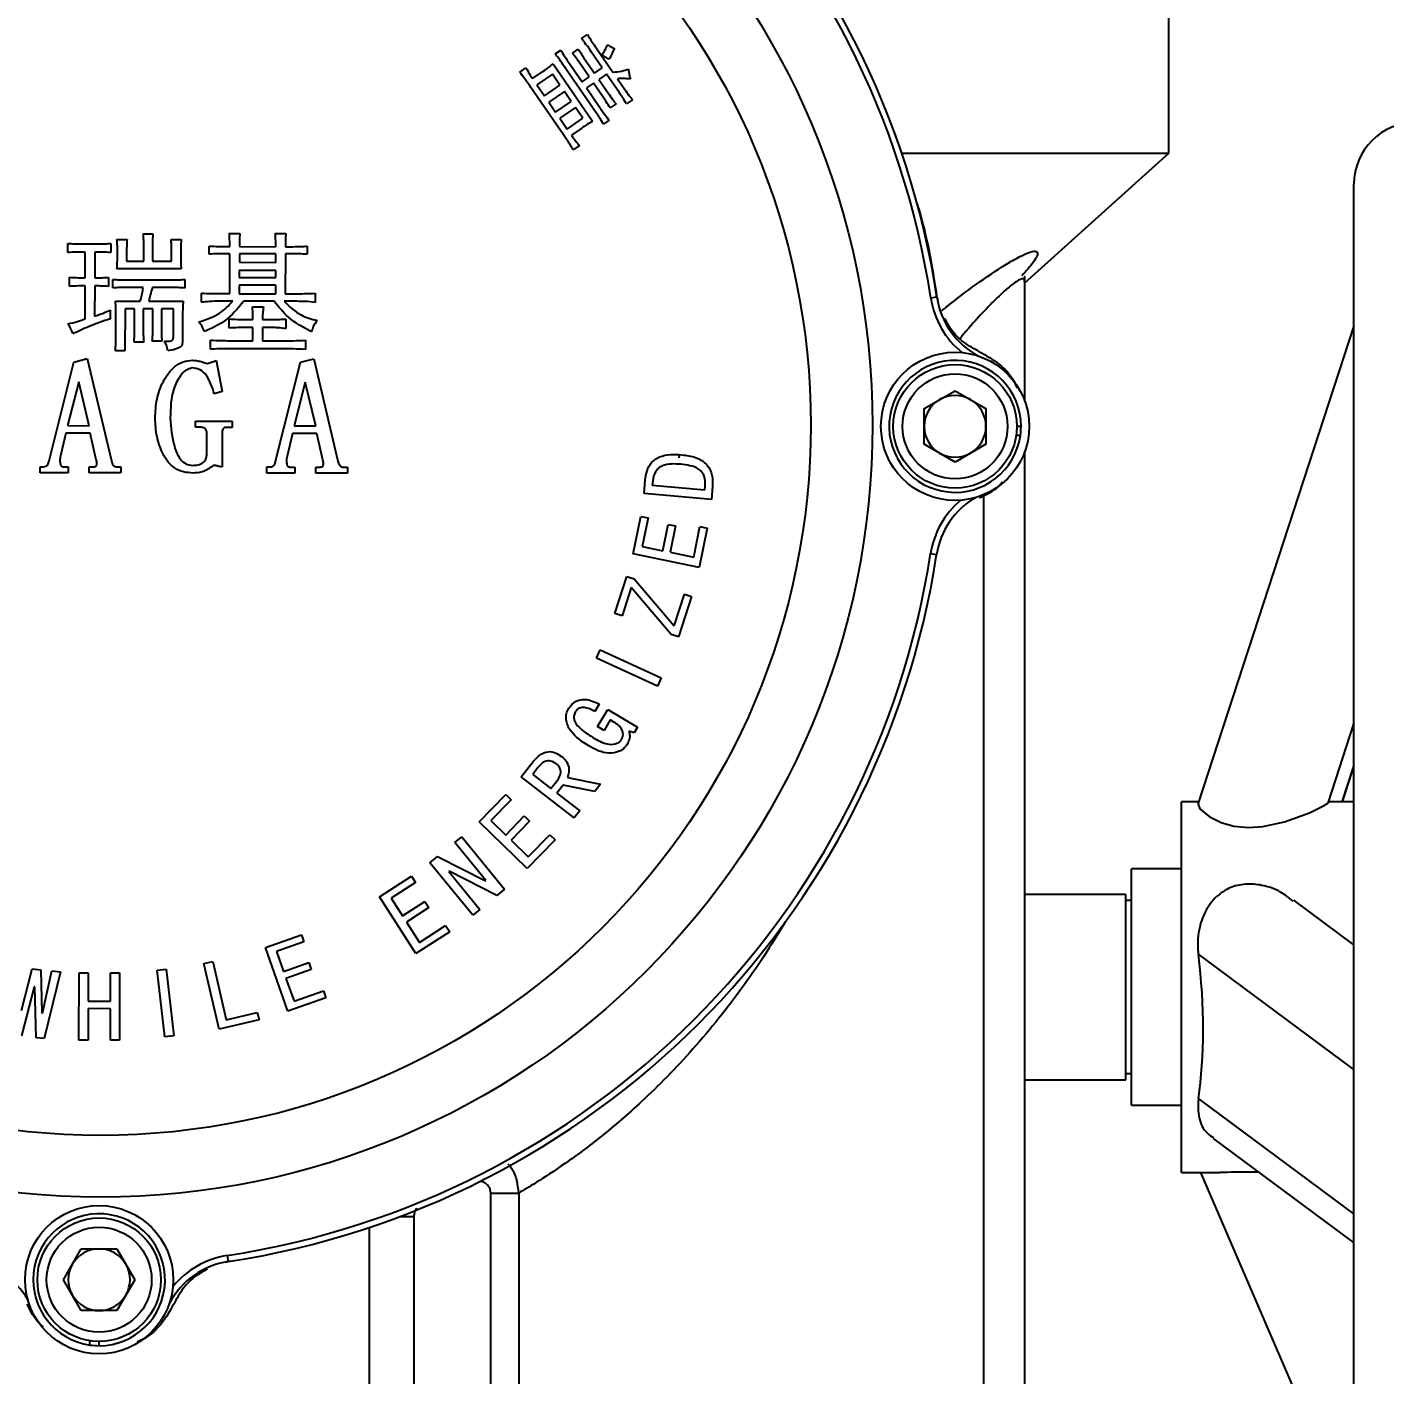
# Model space of a CAD drawing. Header units: millimetres. Extents: x 5231 to 7653, y 7068 to 7959.
# Drawn here: x 6063.8 to 6173.7, y 7537.1 to 7646.2 of the extents above; entities that cross this region are included whole.
import ezdxf

# ---------------------------------------------------------------- set-up
doc = ezdxf.new("R2010")
doc.units = ezdxf.units.MM
doc.layers.add('AM_5', color=3, linetype='Continuous', lineweight=25)
doc.styles.get("Standard").update_dxf_attribs({"font": 'arial.ttf'})
doc.dimstyles.new('ISO-25$0', dxfattribs={"dimtxt": 2.5, "dimasz": 2.5, "dimexe": 1.25, "dimexo": 0.625, "dimtad": 1, "dimtxsty": 'Standard', "dimcen": 2.5, "dimadec": 0, "dimazin": 0, "dimtfac": 1, "dimtmove": 0, "dimatfit": 3, "dimfxl": 0, "dimarcsym": 0})

# ---------------------------------------------------------------- blocks, each defined once
blk = doc.blocks.new('*D36')
at = {"layer": 'AM_5', "color": 0, "linetype": 'ByBlock', "lineweight": -2, "transparency": 16777216}
for p, q in [((5969.77, 7704.18), (5969.77, 7818.11)), ((6188.24, 7634.08), (6188.24, 7818.11)), ((5972.27, 7816.86), (6185.74, 7816.86))]:
    blk.add_line(p, q, dxfattribs=at)
at = {"layer": 'AM_5', "color": 0, "transparency": 16777216}
for points in [[(5972.27, 7817.27), (5972.27, 7816.44), (5969.77, 7816.86)], [(6185.74, 7817.27), (6185.74, 7816.44), (6188.24, 7816.86)]]:
    blk.add_solid(points, dxfattribs=at)
at = {"layer": 'Defpoints', "color": 0, "transparency": 16777216}
for p in [(6188.24, 7816.86), (5969.77, 7703.56), (6188.24, 7633.46)]:
    blk.add_point(p, dxfattribs=at)
at = {"layer": 'AM_5', "color": 0, "transparency": 16777216, "insert": (6079, 7818.76), "char_height": 2.5, "attachment_point": 5}
blk.add_mtext('220', dxfattribs=at)

msp = doc.modelspace()

# ---------------------------------------------------------------- linework, layer by layer
at = {"color": 7, "linetype": 'Continuous', "lineweight": 25}
for p, q in [((6156.264, 7635.958), (6156.264, 7668.958)), ((6108.714, 7645.238), (6109.187, 7645.564)), ((6106.577, 7644), (6107.025, 7644.31)), ((6107.968, 7644.066), (6108.441, 7644.392)), ((6110.388, 7642.86), (6109.5, 7644.151)), ((6109.885, 7644.492), (6111.244, 7642.518)), ((6103.71, 7642.531), (6104.21, 7642.875)), ((6104.738, 7641.998), (6105.58, 7642.577)), ((6106.404, 7643.183), (6109.592, 7638.551)), ((6109.901, 7639.229), (6107.202, 7643.15)), ((6107.596, 7643.421), (6108.756, 7641.737)), ((6109.336, 7642.136), (6108.519, 7643.321)), ((6108.922, 7643.636), (6109.757, 7642.425)), ((6109.757, 7642.425), (6110.388, 7642.86)), ((6106.346, 7642.366), (6105.082, 7641.498)), ((6105.082, 7641.498), (6105.697, 7640.603)), ((6105.697, 7640.603), (6106.96, 7641.472)), ((6106.96, 7641.472), (6106.346, 7642.366)), ((6108.756, 7641.737), (6109.336, 7642.136)), ((6109.679, 7641.637), (6109.099, 7641.238)), ((6110.458, 7640.505), (6109.679, 7641.637)), ((6110.732, 7642.361), (6110.1, 7641.926)), ((6110.1, 7641.926), (6110.879, 7640.794)), ((6111.782, 7640.834), (6110.732, 7642.361)), ((6111.606, 7641.991), (6112.203, 7641.123)), ((6107.015, 7637.786), (6104.607, 7641.287)), ((6107.323, 7640.945), (6106.059, 7640.077)), ((6107.867, 7640.155), (6107.323, 7640.945)), ((6109.099, 7641.238), (6110.132, 7639.737)), ((6106.059, 7640.077), (6106.603, 7639.287)), ((6106.603, 7639.287), (6107.867, 7640.155)), ((6108.211, 7639.655), (6106.948, 7638.786)), ((6108.808, 7638.787), (6108.211, 7639.655)), ((6111.502, 7639.944), (6111.029, 7639.619)), ((6112.827, 7640.274), (6112.354, 7639.948)), ((6106.948, 7638.786), (6107.545, 7637.918)), ((6107.545, 7637.918), (6108.808, 7638.787)), ((6110.938, 7638.625), (6110.49, 7638.316)), ((6108.732, 7637.997), (6107.89, 7637.418)), ((6108.539, 7636.585), (6108.038, 7636.241)), ((6134.635, 7635.958), (6156.264, 7635.958)), ((6144.593, 7625.478), (6156.264, 7635.958)), ((6171.243, 7587.041), (6171.243, 7633.458)), ((6073.228, 7629.428), (6074.006, 7629.427)), ((6080.188, 7629.461), (6081.047, 7629.46)), ((6083.913, 7629.457), (6084.772, 7629.456)), ((6067.127, 7627.92), (6067.128, 7628.657)), ((6068.07, 7628.615), (6069.625, 7628.613)), ((6070.608, 7628.653), (6070.607, 7627.916)), ((6071.099, 7628.98), (6071.918, 7628.979)), ((6073.267, 7627.218), (6073.268, 7628.527)), ((6073.964, 7628.445), (6073.963, 7627.217)), ((6075.479, 7628.975), (6076.298, 7628.974)), ((6078.548, 7627.785), (6078.549, 7628.44)), ((6079.941, 7628.397), (6080.227, 7628.397)), ((6081.005, 7628.396), (6083.952, 7628.393)), ((6084.73, 7628.392), (6085.344, 7628.391)), ((6086.491, 7628.431), (6086.49, 7627.776)), ((6068.517, 7625.872), (6068.519, 7627.96)), ((6069.297, 7627.959), (6069.295, 7625.871)), ((6071.876, 7628.079), (6071.875, 7627.219)), ((6071.875, 7627.219), (6073.267, 7627.218)), ((6073.963, 7627.217), (6075.518, 7627.215)), ((6075.518, 7627.215), (6075.519, 7628.116)), ((6080.223, 7624.59), (6080.227, 7627.824)), ((6083.952, 7627.82), (6081.004, 7627.823)), ((6081.004, 7627.823), (6081.004, 7627.127)), ((6083.951, 7627.124), (6083.952, 7627.82)), ((6084.73, 7627.819), (6084.726, 7624.585)), ((6085.344, 7627.818), (6084.73, 7627.819)), ((6076.296, 7626.6), (6071.097, 7626.606)), ((6081.003, 7626.472), (6081.002, 7625.899)), ((6083.95, 7626.469), (6081.003, 7626.472)), ((6081.004, 7627.127), (6083.951, 7627.124)), ((6083.95, 7625.896), (6083.95, 7626.469)), ((6067.247, 7625.177), (6067.248, 7625.914)), ((6068.513, 7622.556), (6068.516, 7625.217)), ((6069.294, 7625.216), (6069.291, 7622.76)), ((6070.4, 7625.911), (6070.399, 7625.174)), ((6070.767, 7625.051), (6070.768, 7625.747)), ((6071.669, 7625.705), (6075.64, 7625.7)), ((6073.224, 7625.089), (6071.709, 7625.091)), ((6075.639, 7625.086), (6073.961, 7625.088)), ((6076.581, 7625.74), (6076.58, 7625.044)), ((6081.002, 7625.285), (6081.001, 7624.589)), ((6081.002, 7625.899), (6083.95, 7625.896)), ((6083.949, 7625.282), (6081.002, 7625.285)), ((6083.948, 7624.586), (6083.949, 7625.282)), ((6144.593, 7615.883), (6144.593, 7625.573)), ((6070.971, 7623.986), (6072.977, 7623.984)), ((6073.673, 7623.983), (6076.456, 7623.98)), ((6077.93, 7623.897), (6077.931, 7624.633)), ((6079.404, 7624.591), (6080.223, 7624.59)), ((6080.468, 7623.976), (6079.404, 7623.977)), ((6081.001, 7624.589), (6083.948, 7624.586)), ((6083.825, 7623.972), (6081.369, 7623.975)), ((6085.667, 7623.97), (6084.643, 7623.971)), ((6084.726, 7624.585), (6085.627, 7624.584)), ((6087.141, 7624.623), (6087.14, 7623.886)), ((6137.48, 7624.295), (6136.985, 7624.219)), ((6137.567, 7624.057), (6137.457, 7624.442)), ((6071.009, 7620.998), (6071.011, 7623.004)), ((6071.748, 7623.371), (6071.744, 7619.974)), ((6072.526, 7623.37), (6071.748, 7623.371)), ((6072.524, 7621.651), (6072.526, 7623.37)), ((6073.222, 7623.37), (6073.22, 7621.691)), ((6074, 7623.369), (6073.222, 7623.37)), ((6073.998, 7621.649), (6074, 7623.369)), ((6074.695, 7623.368), (6074.694, 7621.649)), ((6075.678, 7623.367), (6074.695, 7623.368)), ((6075.676, 7621.279), (6075.678, 7623.367)), ((6076.414, 7623.039), (6076.412, 7620.992)), ((6082.064, 7623.524), (6082.965, 7623.523)), ((6080.179, 7621.806), (6080.18, 7622.543)), ((6081.367, 7622.501), (6082.104, 7622.5)), ((6082.103, 7621.845), (6081.448, 7621.846)), ((6082.102, 7620.781), (6082.103, 7621.845)), ((6082.881, 7621.844), (6082.88, 7620.78)), ((6083.618, 7621.844), (6082.881, 7621.844)), ((6082.882, 7622.499), (6083.659, 7622.498)), ((6084.765, 7622.538), (6084.764, 7621.76)), ((6171.243, 7621.997), (6158.603, 7583.279)), ((6073.26, 7620.668), (6072.482, 7620.669)), ((6074.733, 7620.748), (6073.956, 7620.749)), ((6078.663, 7620.089), (6078.663, 7620.826)), ((6080.219, 7620.783), (6082.102, 7620.781)), ((6082.88, 7620.78), (6084.64, 7620.778)), ((6086.359, 7620.817), (6086.358, 7620.08)), ((6071.744, 7619.974), (6070.967, 7619.974)), ((6084.639, 7620.123), (6080.218, 7620.128)), ((6065.599, 7611.045), (6067.611, 7619.055)), ((6067.611, 7619.055), (6068.68, 7619.329)), ((6068.68, 7619.329), (6070.642, 7611.053)), ((6079.14, 7619.194), (6079.609, 7616.68)), ((6083.941, 7611.025), (6085.953, 7619.035)), ((6085.953, 7619.035), (6087.023, 7619.309)), ((6087.023, 7619.309), (6088.984, 7611.033)), ((6068, 7617.442), (6067.093, 7613.906)), ((6068.859, 7613.904), (6068, 7617.442)), ((6086.343, 7617.421), (6085.435, 7613.886)), ((6087.202, 7613.884), (6086.343, 7617.421)), ((6079.609, 7616.68), (6078.977, 7616.482)), ((6136.449, 7615.291), (6138.949, 7616.734)), ((6138.949, 7616.734), (6141.449, 7615.291)), ((6136.449, 7612.404), (6136.449, 7615.291)), ((6141.449, 7615.291), (6141.449, 7612.404)), ((6077.454, 7613.772), (6077.455, 7614.265)), ((6077.455, 7614.265), (6080.424, 7614.262)), ((6080.424, 7614.262), (6080.423, 7613.768)), ((6066.959, 7613.29), (6066.522, 7611.462)), ((6068.934, 7613.288), (6066.959, 7613.29)), ((6067.093, 7613.906), (6068.859, 7613.904)), ((6069.419, 7611.147), (6068.934, 7613.288)), ((6077.884, 7613.771), (6077.454, 7613.772)), ((6078.371, 7611.519), (6078.373, 7613.27)), ((6079.606, 7613.315), (6079.603, 7610.564)), ((6080.423, 7613.768), (6079.92, 7613.769)), ((6085.302, 7613.27), (6084.864, 7611.442)), ((6087.276, 7613.268), (6085.302, 7613.27)), ((6085.435, 7613.886), (6087.202, 7613.884)), ((6087.761, 7611.127), (6087.276, 7613.268)), ((6144.236, 7613.097), (6143.892, 7613.097)), ((6144.289, 7613.848), (6143.949, 7613.848)), ((6138.949, 7610.961), (6136.449, 7612.404)), ((6141.449, 7612.404), (6138.949, 7610.961)), ((6144.593, 7531.958), (6144.593, 7611.812)), ((6116.602, 7611.483), (6116.59, 7611.308)), ((6064.883, 7610.087), (6064.884, 7610.58)), ((6067.141, 7610.084), (6064.883, 7610.087)), ((6064.884, 7610.58), (6065.159, 7610.58)), ((6066.742, 7610.578), (6067.141, 7610.578)), ((6067.141, 7610.578), (6067.141, 7610.084)), ((6068.853, 7610.083), (6068.854, 7610.576)), ((6071.417, 7610.08), (6068.853, 7610.083)), ((6068.854, 7610.576), (6069.181, 7610.575)), ((6071.019, 7610.573), (6071.418, 7610.573)), ((6071.418, 7610.573), (6071.417, 7610.08)), ((6083.225, 7610.067), (6083.226, 7610.56)), ((6085.483, 7610.064), (6083.225, 7610.067)), ((6083.226, 7610.56), (6083.501, 7610.559)), ((6085.085, 7610.558), (6085.484, 7610.557)), ((6085.484, 7610.557), (6085.483, 7610.064)), ((6087.196, 7610.062), (6087.196, 7610.555)), ((6087.196, 7610.555), (6087.524, 7610.555)), ((6089.76, 7610.059), (6087.196, 7610.062)), ((6089.361, 7610.553), (6089.76, 7610.553)), ((6089.76, 7610.553), (6089.76, 7610.059)), ((6113.768, 7608.408), (6113.864, 7609.492)), ((6114.47, 7609.439), (6114.439, 7609.088)), ((6114.439, 7609.088), (6118.683, 7608.712)), ((6118.683, 7608.712), (6118.714, 7609.063)), ((6119.32, 7609.009), (6119.224, 7607.924)), ((6119.224, 7607.924), (6113.768, 7608.408)), ((6141.264, 7531.958), (6141.264, 7608.243)), ((6112.879, 7603.517), (6113.501, 7606.555)), ((6113.501, 7606.555), (6114.096, 7606.434)), ((6114.096, 7606.434), (6113.621, 7604.116)), ((6115.282, 7603.777), (6115.717, 7605.906)), ((6115.717, 7605.906), (6116.311, 7605.784)), ((6116.311, 7605.784), (6115.876, 7603.654)), ((6117.787, 7603.263), (6118.292, 7605.736)), ((6118.886, 7605.615), (6118.233, 7602.421)), ((6118.292, 7605.736), (6118.886, 7605.615)), ((6113.621, 7604.116), (6115.282, 7603.777)), ((6118.233, 7602.421), (6112.879, 7603.517)), ((6115.876, 7603.654), (6117.787, 7603.263)), ((6136.962, 7603.548), (6137.457, 7603.472)), ((6111.41, 7598.7), (6112.383, 7601.683)), ((6112.733, 7600.796), (6111.988, 7598.513)), ((6112.383, 7601.683), (6112.96, 7601.495)), ((6115.975, 7597.011), (6112.733, 7600.796)), ((6112.96, 7601.495), (6116.204, 7597.711)), ((6116.204, 7597.711), (6117.037, 7600.266)), ((6117.615, 7600.078), (6116.553, 7596.823)), ((6117.037, 7600.266), (6117.615, 7600.078)), ((6111.988, 7598.513), (6111.41, 7598.7)), ((6116.553, 7596.823), (6115.975, 7597.011)), ((6109.906, 7595.09), (6110.212, 7595.755)), ((6110.212, 7595.755), (6115.161, 7593.483)), ((6114.855, 7592.818), (6109.906, 7595.09)), ((6115.161, 7593.483), (6114.855, 7592.818)), ((6110.143, 7591.365), (6109.781, 7590.767)), ((6110.011, 7589.553), (6110.849, 7590.939)), ((6110.849, 7590.939), (6113.24, 7589.493)), ((6111.036, 7590.083), (6110.527, 7589.241)), ((6111.335, 7589.902), (6111.036, 7590.083)), ((6171.243, 7589.839), (6169.123, 7583.348)), ((6110.527, 7589.241), (6110.011, 7589.553)), ((6112.96, 7589.031), (6112.53, 7589.179)), ((6113.24, 7589.493), (6112.96, 7589.031)), ((6103.828, 7585.474), (6104.8, 7586.728)), ((6171.243, 7503.458), (6171.243, 7587.041)), ((6108.119, 7582.149), (6103.828, 7585.474)), ((6105.18, 7586.233), (6104.752, 7585.681)), ((6104.752, 7585.681), (6106.232, 7584.536)), ((6107.566, 7585.429), (6110.238, 7584.885)), ((6171.243, 7586.408), (6170.28, 7583.458)), ((6170.3, 7583.458), (6171.243, 7586.345)), ((6106.232, 7584.536), (6106.776, 7585.238)), ((6107.213, 7584.818), (6106.709, 7584.166)), ((6109.772, 7584.282), (6107.213, 7584.818)), ((6110.238, 7584.885), (6109.772, 7584.282)), ((6100.425, 7581.843), (6102.573, 7584.048)), ((6103.005, 7583.626), (6101.365, 7581.944)), ((6102.573, 7584.048), (6103.005, 7583.626)), ((6106.709, 7584.166), (6108.567, 7582.727)), ((6158.661, 7583.458), (6157.292, 7583.458)), ((6157.292, 7572.746), (6157.292, 7583.458)), ((6171.243, 7583.458), (6169.319, 7583.458)), ((6102.569, 7580.77), (6104.076, 7582.316)), ((6104.076, 7582.316), (6104.508, 7581.894)), ((6108.567, 7582.727), (6108.119, 7582.149)), ((6104.312, 7578.054), (6100.425, 7581.843)), ((6101.365, 7581.944), (6102.569, 7580.77)), ((6104.508, 7581.894), (6103.001, 7580.349)), ((6098.441, 7580.167), (6099.012, 7580.634)), ((6100.956, 7577.086), (6098.441, 7580.167)), ((6099.012, 7580.634), (6102.481, 7576.386)), ((6103.001, 7580.349), (6104.388, 7578.998)), ((6106.571, 7580.372), (6104.312, 7578.054)), ((6104.388, 7578.998), (6106.139, 7580.793)), ((6106.139, 7580.793), (6106.571, 7580.372)), ((6096.429, 7578.524), (6097.05, 7579.031)), ((6097.05, 7579.031), (6100.931, 7577.066)), ((6099.898, 7574.275), (6096.429, 7578.524)), ((6097.978, 7577.842), (6097.954, 7577.822)), ((6097.954, 7577.822), (6100.469, 7574.742)), ((6101.86, 7575.878), (6097.978, 7577.842)), ((6157.292, 7578.02), (6153.243, 7578.02)), ((6153.243, 7571.192), (6153.243, 7578.02)), ((6092.342, 7575.77), (6094.951, 7577.441)), ((6095.278, 7576.93), (6093.287, 7575.656)), ((6094.951, 7577.441), (6095.278, 7576.93)), ((6100.931, 7577.066), (6100.956, 7577.086)), ((6095.288, 7571.169), (6092.342, 7575.77)), ((6093.287, 7575.656), (6094.201, 7574.229)), ((6102.481, 7576.386), (6101.86, 7575.878)), ((6152.764, 7575.958), (6144.593, 7575.958)), ((6152.764, 7560.958), (6152.764, 7575.958)), ((6094.201, 7574.229), (6096.03, 7575.401)), ((6096.357, 7574.89), (6094.527, 7573.718)), ((6096.03, 7575.401), (6096.357, 7574.89)), ((6100.469, 7574.742), (6099.898, 7574.275)), ((6153.243, 7575.458), (6152.764, 7575.458)), ((6171.243, 7571.886), (6166.378, 7575.487)), ((6094.527, 7573.718), (6095.579, 7572.076)), ((6095.579, 7572.076), (6097.704, 7573.437)), ((6097.704, 7573.437), (6098.032, 7572.926)), ((6083.11, 7571.657), (6086.035, 7572.695)), ((6086.035, 7572.695), (6086.238, 7572.123)), ((6098.032, 7572.926), (6095.288, 7571.169)), ((6157.292, 7553.458), (6157.292, 7572.746)), ((6084.938, 7566.502), (6083.11, 7571.657)), ((6086.238, 7572.123), (6084.006, 7571.331)), ((6084.006, 7571.331), (6084.574, 7569.732)), ((6153.243, 7558.897), (6153.243, 7571.192)), ((6078.14, 7570.373), (6078.854, 7570.539)), ((6079.369, 7565.066), (6078.14, 7570.373)), ((6078.854, 7570.539), (6079.946, 7565.821)), ((6084.574, 7569.732), (6086.625, 7570.461)), ((6086.625, 7570.461), (6086.827, 7569.888)), ((6171.243, 7561.788), (6158.646, 7571.112)), ((6063.37, 7566.553), (6064.24, 7569.945)), ((6064.24, 7569.945), (6064.936, 7569.864)), ((6064.936, 7569.864), (6065.014, 7566.365)), ((6065.077, 7566.357), (6065.821, 7569.763)), ((6066.516, 7569.683), (6065.192, 7564.294)), ((6065.821, 7569.763), (6066.516, 7569.683)), ((6068.018, 7564.161), (6068.024, 7569.618)), ((6068.024, 7569.618), (6068.758, 7569.618)), ((6068.758, 7569.618), (6068.756, 7567.32)), ((6070.575, 7567.318), (6070.577, 7569.616)), ((6070.577, 7569.616), (6071.311, 7569.615)), ((6071.311, 7569.615), (6071.305, 7564.158)), ((6074.358, 7569.835), (6075.087, 7569.919)), ((6074.968, 7564.429), (6074.358, 7569.835)), ((6075.087, 7569.919), (6075.696, 7564.512)), ((6086.827, 7569.888), (6084.777, 7569.16)), ((6084.777, 7569.16), (6085.43, 7567.32)), ((6064.393, 7568.486), (6063.358, 7564.505)), ((6064.456, 7568.478), (6064.393, 7568.486)), ((6064.56, 7564.366), (6064.456, 7568.478)), ((6085.43, 7567.32), (6087.811, 7568.165)), ((6087.811, 7568.165), (6088.014, 7567.593)), ((6068.756, 7567.32), (6070.575, 7567.318)), ((6088.014, 7567.593), (6084.938, 7566.502)), ((6065.014, 7566.365), (6065.077, 7566.357)), ((6068.755, 7566.714), (6068.752, 7564.161)), ((6070.574, 7566.712), (6068.755, 7566.714)), ((6070.571, 7564.159), (6070.574, 7566.712)), ((6082.597, 7565.814), (6079.369, 7565.066)), ((6079.946, 7565.821), (6082.459, 7566.404)), ((6082.459, 7566.404), (6082.597, 7565.814)), ((6065.192, 7564.294), (6064.56, 7564.366)), ((6068.752, 7564.161), (6068.018, 7564.161)), ((6071.305, 7564.158), (6070.571, 7564.159)), ((6075.696, 7564.512), (6074.968, 7564.429)), ((6152.764, 7561.458), (6153.243, 7561.458)), ((6144.593, 7560.958), (6152.764, 7560.958)), ((6171.243, 7550.114), (6158.646, 7559.438)), ((6153.243, 7558.897), (6157.292, 7558.897)), ((6159.85, 7556.203), (6171.243, 7547.771)), ((6157.292, 7553.458), (6160.377, 7553.458)), ((6158.823, 7553.458), (6171.243, 7524.609)), ((6101.359, 7551.787), (6103.619, 7551.787)), ((6101.359, 7531.958), (6101.359, 7551.787)), ((6103.619, 7551.787), (6103.619, 7531.958)), ((6094.038, 7549.903), (6095.131, 7549.903)), ((6095.131, 7549.903), (6095.131, 7531.958)), ((6091.543, 7531.958), (6091.543, 7549.013)), ((6066.767, 7544.773), (6068.21, 7547.273)), ((6068.21, 7547.273), (6071.097, 7547.273)), ((6071.097, 7547.273), (6072.54, 7544.773)), ((6080.248, 7546.265), (6079.863, 7546.155)), ((6080.025, 7546.737), (6080.1, 7546.243)), ((6068.21, 7542.273), (6066.767, 7544.773)), ((6072.54, 7544.773), (6071.097, 7542.273)), ((6071.097, 7542.273), (6068.21, 7542.273)), ((6068.903, 7539.486), (6068.903, 7539.83)), ((6069.653, 7539.433), (6069.653, 7539.773))]:
    msp.add_line(p, q, dxfattribs=at)
at = {"color": 7, "linetype": 'Continuous', "lineweight": 25, "flags": 128}
msp.add_lwpolyline([(6158.627, 7583.27), (6158.755, 7582.9), (6159.522, 7582.267), (6160.485, 7581.786), (6161.524, 7581.49), (6162.716, 7581.376), (6163.864, 7581.451), (6165.616, 7581.837), (6167.631, 7582.574), (6168.786, 7583.126), (6169.123, 7583.348), (6169.123, 7583.348)], dxfattribs=at)
at = {"color": 7, "linetype": 'Continuous', "lineweight": 25}
for centre, radius in [((6069.764, 7613.958), 62.5), ((6069.764, 7613.958), 57.5), ((6138.949, 7613.848), 6), ((6138.949, 7613.848), 5), ((6138.949, 7613.848), 4.25), ((6069.653, 7544.773), 6), ((6069.653, 7544.773), 5), ((6069.653, 7544.773), 4.25)]:
    msp.add_circle(centre, radius, dxfattribs=at)
for centre, radius, start, end in [((6069.764, 7613.958), 68, 8.67897, 81.19414), ((6069.764, 7613.958), 68.5, 8.67897, 81.19414), ((6176.243, 7633.458), 5, 90, 180), ((6143.905, 7625.276), 7, 188.67897, 231.19518), ((6143.905, 7625.276), 6.5, 188.67897, 241.95481), ((6138.949, 7613.848), 5.34, 0, 351.92013), ((6138.949, 7613.848), 2.5, 60, 120), ((6138.949, 7613.848), 2.5, 120, 180), ((6138.949, 7613.848), 2.5, 0, 60), ((6138.949, 7613.848), 2.5, 180, 240), ((6138.949, 7613.848), 2.5, 300, 0), ((6138.949, 7613.848), 5.34, 351.92013, 0), ((6138.949, 7613.848), 2.5, 240, 300), ((6143.88, 7602.477), 7, 129.66029, 171.19414), ((6143.88, 7602.477), 6.5, 120.61212, 171.19414), ((6069.764, 7613.958), 68, 278.67897, 351.19414), ((6069.764, 7613.958), 68.5, 278.67897, 351.19414), ((6069.653, 7544.773), 5.34, 270, 261.92013), ((6069.653, 7544.773), 2.5, 90, 150), ((6069.653, 7544.773), 2.5, 30, 90), ((6058.282, 7539.842), 6.5, 30.61212, 81.19414), ((6069.653, 7544.773), 2.5, 150, 210), ((6069.653, 7544.773), 2.5, 330, 30), ((6081.081, 7539.817), 6.5, 98.67897, 151.95481), ((6081.081, 7539.817), 7, 98.67897, 141.19518), ((6069.653, 7544.773), 2.5, 210, 270), ((6069.653, 7544.773), 2.5, 270, 330), ((6069.653, 7544.773), 5.34, 261.92013, 270)]:
    msp.add_arc(centre, radius, start, end, dxfattribs=at)
for centre, major_axis, ratio, start_param, end_param in [((6164.823, 7568.458), (4.529, 14.995), 0.0820125, 0.0247634, 0.1463541), ((6154.345, 7568.458), (-1.196, 14.996), 0.3025982, 4.0430602, 4.8660939)]:
    msp.add_ellipse(centre, major_axis=major_axis, ratio=ratio, start_param=start_param, end_param=end_param, dxfattribs=at)
for points, knots in [([(6109.5, 7644.151), (6109.357, 7644.357), (6109.103, 7644.725), (6108.833, 7645.081), (6108.714, 7645.238)], [0, 0, 0, 0, 0.5599984, 1, 1, 1, 1]), ([(6109.187, 7645.564), (6109.313, 7645.361), (6109.539, 7644.999), (6109.78, 7644.647), (6109.885, 7644.492)], [0, 0, 0, 0, 0.559996, 1, 1, 1, 1]), ([(6107.202, 7643.15), (6107.089, 7643.311), (6106.887, 7643.6), (6106.672, 7643.878), (6106.577, 7644)], [0, 0, 0, 0, 0.5599865, 1, 1, 1, 1]), ([(6107.025, 7644.31), (6107.127, 7644.141), (6107.31, 7643.84), (6107.509, 7643.549), (6107.596, 7643.421)], [0, 0, 0, 0, 0.5599819, 1, 1, 1, 1]), ([(6108.519, 7643.321), (6108.419, 7643.462), (6108.24, 7643.714), (6108.051, 7643.959), (6107.968, 7644.066)], [0, 0, 0, 0, 0.5599879, 1, 1, 1, 1]), ([(6108.441, 7644.392), (6108.528, 7644.249), (6108.684, 7643.994), (6108.849, 7643.746), (6108.922, 7643.636)], [0, 0, 0, 0, 0.560004, 1, 1, 1, 1]), ([(6110.346, 7643.879), (6110.446, 7644.031), (6110.626, 7644.303), (6110.749, 7644.604), (6110.803, 7644.737)], [0, 0, 0, 0, 0.559904, 1, 1, 1, 1]), ([(6110.954, 7643.559), (6110.841, 7643.621), (6110.64, 7643.731), (6110.436, 7643.834), (6110.346, 7643.879)], [0, 0, 0, 0, 0.5599942, 1, 1, 1, 1]), ([(6110.803, 7644.737), (6110.906, 7644.675), (6111.09, 7644.565), (6111.281, 7644.468), (6111.365, 7644.425)], [0, 0, 0, 0, 0.5600125, 1, 1, 1, 1]), ([(6111.365, 7644.425), (6111.29, 7644.263), (6111.155, 7643.974), (6111.015, 7643.686), (6110.954, 7643.559)], [0, 0, 0, 0, 0.5600006, 1, 1, 1, 1]), ([(6104.21, 7642.875), (6104.301, 7642.707), (6104.464, 7642.407), (6104.654, 7642.123), (6104.738, 7641.998)], [0, 0, 0, 0, 0.5599437, 1, 1, 1, 1]), ([(6105.58, 7642.577), (6105.736, 7642.687), (6106.015, 7642.883), (6106.286, 7643.091), (6106.404, 7643.183)], [0, 0, 0, 0, 0.5599899, 1, 1, 1, 1]), ([(6111.244, 7642.518), (6111.484, 7642.54), (6111.915, 7642.578), (6112.326, 7642.709), (6112.507, 7642.767)], [0, 0, 0, 0, 0.55956686, 1, 1, 1, 1]), ([(6112.507, 7642.767), (6112.523, 7642.612), (6112.55, 7642.334), (6112.64, 7642.071), (6112.679, 7641.955)], [0, 0, 0, 0, 0.55968187, 1, 1, 1, 1]), ([(6104.607, 7641.287), (6104.444, 7641.522), (6104.153, 7641.942), (6103.845, 7642.351), (6103.71, 7642.531)], [0, 0, 0, 0, 0.5600007, 1, 1, 1, 1]), ([(6112.679, 7641.955), (6112.48, 7641.981), (6112.123, 7642.027), (6111.764, 7642.002), (6111.606, 7641.991)], [0, 0, 0, 0, 0.5589024, 1, 1, 1, 1]), ([(6111.029, 7639.619), (6110.926, 7639.786), (6110.741, 7640.085), (6110.544, 7640.377), (6110.458, 7640.505)], [0, 0, 0, 0, 0.5600039, 1, 1, 1, 1]), ([(6110.879, 7640.794), (6110.992, 7640.633), (6111.194, 7640.346), (6111.408, 7640.067), (6111.502, 7639.944)], [0, 0, 0, 0, 0.5599955, 1, 1, 1, 1]), ([(6112.354, 7639.948), (6112.251, 7640.116), (6112.066, 7640.415), (6111.869, 7640.706), (6111.782, 7640.834)], [0, 0, 0, 0, 0.5599895, 1, 1, 1, 1]), ([(6112.203, 7641.123), (6112.316, 7640.962), (6112.519, 7640.675), (6112.733, 7640.396), (6112.827, 7640.274)], [0, 0, 0, 0, 0.5599861, 1, 1, 1, 1]), ([(6110.132, 7639.737), (6110.28, 7639.527), (6110.543, 7639.153), (6110.817, 7638.786), (6110.938, 7638.625)], [0, 0, 0, 0, 0.559994, 1, 1, 1, 1]), ([(6109.592, 7638.551), (6109.429, 7638.45), (6109.139, 7638.271), (6108.856, 7638.081), (6108.732, 7637.997)], [0, 0, 0, 0, 0.56000782, 1, 1, 1, 1]), ([(6110.49, 7638.316), (6110.382, 7638.488), (6110.19, 7638.794), (6109.989, 7639.096), (6109.901, 7639.229)], [0, 0, 0, 0, 0.5600065, 1, 1, 1, 1]), ([(6108.038, 7636.241), (6107.852, 7636.532), (6107.519, 7637.053), (6107.169, 7637.562), (6107.015, 7637.786)], [0, 0, 0, 0, 0.5599872, 1, 1, 1, 1]), ([(6107.89, 7637.418), (6108.003, 7637.256), (6108.205, 7636.967), (6108.437, 7636.702), (6108.539, 7636.585)], [0, 0, 0, 0, 0.5600306, 1, 1, 1, 1]), ([(6135.818, 7632.001), (6135.873, 7631.834), (6136.673, 7629.381), (6137.079, 7626.824), (6137.457, 7624.442)], [0, 0, 0, 0, 0.0682507, 1, 1, 1, 1]), ([(6073.268, 7628.527), (6073.266, 7628.696), (6073.262, 7628.996), (6073.239, 7629.296), (6073.228, 7629.428)], [0, 0, 0, 0, 0.5599719, 1, 1, 1, 1]), ([(6074.006, 7629.427), (6073.993, 7629.244), (6073.97, 7628.917), (6073.966, 7628.589), (6073.964, 7628.445)], [0, 0, 0, 0, 0.5599768, 1, 1, 1, 1]), ([(6080.227, 7628.397), (6080.226, 7628.596), (6080.223, 7628.951), (6080.198, 7629.305), (6080.188, 7629.461)], [0, 0, 0, 0, 0.5600089, 1, 1, 1, 1]), ([(6081.047, 7629.46), (6081.034, 7629.262), (6081.011, 7628.908), (6081.007, 7628.552), (6081.005, 7628.396)], [0, 0, 0, 0, 0.5599802, 1, 1, 1, 1]), ([(6083.952, 7628.393), (6083.951, 7628.592), (6083.948, 7628.947), (6083.924, 7629.301), (6083.913, 7629.457)], [0, 0, 0, 0, 0.5600089, 1, 1, 1, 1]), ([(6084.772, 7629.456), (6084.759, 7629.258), (6084.736, 7628.903), (6084.732, 7628.548), (6084.73, 7628.392)], [0, 0, 0, 0, 0.5599802, 1, 1, 1, 1]), ([(6067.128, 7628.657), (6067.304, 7628.645), (6067.617, 7628.624), (6067.931, 7628.618), (6068.07, 7628.615)], [0, 0, 0, 0, 0.56000132, 1, 1, 1, 1]), ([(6069.625, 7628.613), (6069.809, 7628.616), (6070.137, 7628.619), (6070.464, 7628.643), (6070.608, 7628.653)], [0, 0, 0, 0, 0.5599764, 1, 1, 1, 1]), ([(6071.139, 7627.793), (6071.138, 7628.015), (6071.137, 7628.411), (6071.111, 7628.806), (6071.099, 7628.98)], [0, 0, 0, 0, 0.560023, 1, 1, 1, 1]), ([(6071.918, 7628.979), (6071.905, 7628.811), (6071.882, 7628.512), (6071.878, 7628.211), (6071.876, 7628.079)], [0, 0, 0, 0, 0.5599724, 1, 1, 1, 1]), ([(6075.519, 7628.116), (6075.517, 7628.276), (6075.514, 7628.563), (6075.49, 7628.849), (6075.479, 7628.975)], [0, 0, 0, 0, 0.5599725, 1, 1, 1, 1]), ([(6076.298, 7628.974), (6076.284, 7628.745), (6076.258, 7628.336), (6076.256, 7627.927), (6076.256, 7627.746)], [0, 0, 0, 0, 0.5599548, 1, 1, 1, 1]), ([(6078.549, 7628.44), (6078.809, 7628.427), (6079.272, 7628.403), (6079.737, 7628.399), (6079.941, 7628.397)], [0, 0, 0, 0, 0.5599884, 1, 1, 1, 1]), ([(6085.344, 7628.391), (6085.558, 7628.395), (6085.941, 7628.4), (6086.323, 7628.422), (6086.491, 7628.431)], [0, 0, 0, 0, 0.559995, 1, 1, 1, 1]), ([(6068.519, 7627.96), (6068.259, 7627.959), (6067.795, 7627.957), (6067.331, 7627.931), (6067.127, 7627.92)], [0, 0, 0, 0, 0.5600114, 1, 1, 1, 1]), ([(6070.607, 7627.916), (6070.363, 7627.93), (6069.926, 7627.955), (6069.489, 7627.958), (6069.297, 7627.959)], [0, 0, 0, 0, 0.5599785, 1, 1, 1, 1]), ([(6071.097, 7626.606), (6071.111, 7626.827), (6071.136, 7627.223), (6071.138, 7627.619), (6071.139, 7627.793)], [0, 0, 0, 0, 0.5599663, 1, 1, 1, 1]), ([(6076.256, 7627.746), (6076.256, 7627.532), (6076.256, 7627.15), (6076.283, 7626.768), (6076.296, 7626.6)], [0, 0, 0, 0, 0.56004156, 1, 1, 1, 1]), ([(6080.227, 7627.824), (6079.913, 7627.823), (6079.353, 7627.821), (6078.794, 7627.796), (6078.548, 7627.785)], [0, 0, 0, 0, 0.5600076, 1, 1, 1, 1]), ([(6086.49, 7627.776), (6086.276, 7627.788), (6085.894, 7627.81), (6085.512, 7627.816), (6085.344, 7627.818)], [0, 0, 0, 0, 0.5600005, 1, 1, 1, 1]), ([(6137.88, 7623.203), (6137.983, 7623.29), (6138.905, 7624.067), (6140.701, 7625.394), (6142.678, 7626.736), (6144.01, 7627.505), (6144.825, 7627.895), (6145.388, 7628.059), (6145.658, 7627.98), (6145.618, 7627.661), (6145.289, 7627.083), (6144.706, 7626.429), (6144.359, 7626.04)], [0, 0, 0, 0, 0.0213338, 0.1917316, 0.3620875, 0.4478209, 0.5332258, 0.6186069, 0.7041373, 0.7888852, 0.8744466, 1, 1, 1, 1]), ([(6068.516, 7625.217), (6068.279, 7625.216), (6067.856, 7625.213), (6067.433, 7625.188), (6067.247, 7625.177)], [0, 0, 0, 0, 0.5600074, 1, 1, 1, 1]), ([(6067.248, 7625.914), (6067.485, 7625.901), (6067.907, 7625.877), (6068.331, 7625.874), (6068.517, 7625.872)], [0, 0, 0, 0, 0.5599832, 1, 1, 1, 1]), ([(6070.399, 7625.174), (6070.193, 7625.187), (6069.825, 7625.21), (6069.456, 7625.214), (6069.294, 7625.216)], [0, 0, 0, 0, 0.5599854, 1, 1, 1, 1]), ([(6069.295, 7625.871), (6069.501, 7625.873), (6069.87, 7625.878), (6070.238, 7625.901), (6070.4, 7625.911)], [0, 0, 0, 0, 0.5599802, 1, 1, 1, 1]), ([(6071.709, 7625.091), (6071.533, 7625.088), (6071.219, 7625.084), (6070.905, 7625.061), (6070.767, 7625.051)], [0, 0, 0, 0, 0.5599725, 1, 1, 1, 1]), ([(6070.768, 7625.747), (6070.936, 7625.733), (6071.236, 7625.709), (6071.536, 7625.706), (6071.669, 7625.705)], [0, 0, 0, 0, 0.5599723, 1, 1, 1, 1]), ([(6072.977, 7623.984), (6073.033, 7624.188), (6073.133, 7624.553), (6073.196, 7624.925), (6073.224, 7625.089)], [0, 0, 0, 0, 0.5599915, 1, 1, 1, 1]), ([(6073.961, 7625.088), (6073.903, 7624.883), (6073.801, 7624.516), (6073.712, 7624.146), (6073.673, 7623.983)], [0, 0, 0, 0, 0.5599926, 1, 1, 1, 1]), ([(6076.58, 7625.044), (6076.405, 7625.058), (6076.091, 7625.081), (6075.777, 7625.085), (6075.639, 7625.086)], [0, 0, 0, 0, 0.55996772, 1, 1, 1, 1]), ([(6075.64, 7625.7), (6075.816, 7625.703), (6076.13, 7625.707), (6076.443, 7625.73), (6076.581, 7625.74)], [0, 0, 0, 0, 0.5599725, 1, 1, 1, 1]), ([(6144.566, 7625.544), (6144.574, 7625.607), (6144.598, 7625.794), (6144.424, 7625.813), (6144.161, 7625.714), (6143.832, 7625.521), (6143.422, 7625.21), (6142.958, 7624.812), (6142.471, 7624.366), (6141.82, 7623.726), (6140.773, 7622.614), (6139.923, 7621.668), (6139.391, 7620.997), (6139.363, 7620.96)], [0, 0, 0, 0, 0.0591016, 0.1741755, 0.2322764, 0.291715, 0.4017621, 0.4610563, 0.5236002, 0.6332869, 0.7553481, 0.9868277, 1, 1, 1, 1]), ([(6144.593, 7625.602), (6144.595, 7625.675), (6144.599, 7625.847), (6144.615, 7625.979), (6144.564, 7625.946), (6144.537, 7625.928)], [0, 0, 0, 0, 0.24765179, 0.58801517, 1, 1, 1, 1]), ([(6071.011, 7623.004), (6071.009, 7623.187), (6071.005, 7623.515), (6070.981, 7623.842), (6070.971, 7623.986)], [0, 0, 0, 0, 0.5599764, 1, 1, 1, 1]), ([(6076.456, 7623.98), (6076.443, 7623.805), (6076.418, 7623.491), (6076.416, 7623.177), (6076.414, 7623.039)], [0, 0, 0, 0, 0.55996825, 1, 1, 1, 1]), ([(6077.724, 7622.3), (6078.315, 7622.492), (6079.368, 7622.834), (6080.133, 7623.627), (6080.468, 7623.976)], [0, 0, 0, 0, 0.561222, 1, 1, 1, 1]), ([(6079.404, 7623.977), (6079.128, 7623.973), (6078.636, 7623.967), (6078.146, 7623.918), (6077.93, 7623.897)], [0, 0, 0, 0, 0.5599513, 1, 1, 1, 1]), ([(6077.931, 7624.633), (6078.206, 7624.62), (6078.697, 7624.597), (6079.188, 7624.593), (6079.404, 7624.591)], [0, 0, 0, 0, 0.5599896, 1, 1, 1, 1]), ([(6081.369, 7623.975), (6080.872, 7623.384), (6079.984, 7622.327), (6078.727, 7621.769), (6078.173, 7621.522)], [0, 0, 0, 0, 0.5587535, 1, 1, 1, 1]), ([(6086.851, 7621.512), (6086.19, 7621.858), (6085.011, 7622.474), (6084.187, 7623.514), (6083.825, 7623.972)], [0, 0, 0, 0, 0.5600909, 1, 1, 1, 1]), ([(6084.643, 7623.971), (6085.069, 7623.554), (6085.83, 7622.81), (6086.852, 7622.534), (6087.303, 7622.413)], [0, 0, 0, 0, 0.5596377, 1, 1, 1, 1]), ([(6085.627, 7624.584), (6085.91, 7624.585), (6086.415, 7624.588), (6086.919, 7624.612), (6087.141, 7624.623)], [0, 0, 0, 0, 0.5600042, 1, 1, 1, 1]), ([(6087.14, 7623.886), (6086.866, 7623.914), (6086.376, 7623.964), (6085.884, 7623.968), (6085.667, 7623.97)], [0, 0, 0, 0, 0.55996389, 1, 1, 1, 1]), ([(6069.291, 7622.76), (6069.53, 7622.846), (6069.958, 7622.999), (6070.376, 7623.173), (6070.561, 7623.25)], [0, 0, 0, 0, 0.5600009, 1, 1, 1, 1]), ([(6070.561, 7623.25), (6070.55, 7623.12), (6070.531, 7622.888), (6070.551, 7622.656), (6070.56, 7622.554)], [0, 0, 0, 0, 0.5599961, 1, 1, 1, 1]), ([(6082.104, 7622.5), (6082.101, 7622.691), (6082.095, 7623.033), (6082.073, 7623.374), (6082.064, 7623.524)], [0, 0, 0, 0, 0.559994, 1, 1, 1, 1]), ([(6082.965, 7623.523), (6082.937, 7623.332), (6082.889, 7622.993), (6082.884, 7622.65), (6082.882, 7622.499)], [0, 0, 0, 0, 0.5599457, 1, 1, 1, 1]), ([(6067.121, 7622.148), (6067.387, 7622.204), (6067.862, 7622.303), (6068.314, 7622.479), (6068.513, 7622.556)], [0, 0, 0, 0, 0.559824, 1, 1, 1, 1]), ([(6067.529, 7621.329), (6067.471, 7621.491), (6067.366, 7621.78), (6067.196, 7622.036), (6067.121, 7622.148)], [0, 0, 0, 0, 0.5598121, 1, 1, 1, 1]), ([(6070.56, 7622.554), (6069.981, 7622.358), (6068.947, 7622.007), (6067.963, 7621.536), (6067.529, 7621.329)], [0, 0, 0, 0, 0.5600359, 1, 1, 1, 1]), ([(6073.22, 7621.691), (6073.222, 7621.5), (6073.225, 7621.158), (6073.249, 7620.818), (6073.26, 7620.668)], [0, 0, 0, 0, 0.5599802, 1, 1, 1, 1]), ([(6078.173, 7621.522), (6078.107, 7621.678), (6077.989, 7621.956), (6077.805, 7622.195), (6077.724, 7622.3)], [0, 0, 0, 0, 0.5597238, 1, 1, 1, 1]), ([(6081.448, 7621.846), (6081.211, 7621.844), (6080.788, 7621.842), (6080.365, 7621.817), (6080.179, 7621.806)], [0, 0, 0, 0, 0.5600074, 1, 1, 1, 1]), ([(6080.18, 7622.543), (6080.401, 7622.53), (6080.797, 7622.506), (6081.193, 7622.503), (6081.367, 7622.501)], [0, 0, 0, 0, 0.5599806, 1, 1, 1, 1]), ([(6084.764, 7621.76), (6084.551, 7621.788), (6084.17, 7621.837), (6083.787, 7621.842), (6083.618, 7621.844)], [0, 0, 0, 0, 0.5599564, 1, 1, 1, 1]), ([(6083.659, 7622.498), (6083.866, 7622.5), (6084.235, 7622.504), (6084.603, 7622.528), (6084.765, 7622.538)], [0, 0, 0, 0, 0.5599829, 1, 1, 1, 1]), ([(6087.303, 7622.413), (6087.187, 7622.26), (6086.98, 7621.987), (6086.891, 7621.657), (6086.851, 7621.512)], [0, 0, 0, 0, 0.5600826, 1, 1, 1, 1]), ([(6140.928, 7619.887), (6140.491, 7620.125), (6139.617, 7620.601), (6138.65, 7621.565), (6138.257, 7622.309), (6138.097, 7622.613)], [0, 0, 0, 0, 0.3716888, 0.7433776, 1, 1, 1, 1]), ([(6070.967, 7619.974), (6070.98, 7620.165), (6071.004, 7620.506), (6071.007, 7620.848), (6071.009, 7620.998)], [0, 0, 0, 0, 0.5599731, 1, 1, 1, 1]), ([(6072.482, 7620.669), (6072.495, 7620.852), (6072.519, 7621.179), (6072.523, 7621.507), (6072.524, 7621.651)], [0, 0, 0, 0, 0.559978, 1, 1, 1, 1]), ([(6073.956, 7620.749), (6073.97, 7620.917), (6073.994, 7621.216), (6073.997, 7621.517), (6073.998, 7621.649)], [0, 0, 0, 0, 0.55995562, 1, 1, 1, 1]), ([(6074.694, 7621.649), (6074.695, 7621.48), (6074.698, 7621.18), (6074.723, 7620.88), (6074.733, 7620.748)], [0, 0, 0, 0, 0.5600147, 1, 1, 1, 1]), ([(6074.938, 7620.748), (6075.128, 7620.737), (6075.341, 7620.725), (6075.566, 7620.808), (6075.624, 7620.885), (6075.67, 7621.045), (6075.673, 7621.185), (6075.676, 7621.279)], [0, 0, 0, 0, 0.5002223, 0.5625007, 0.6249837, 0.7498632, 1, 1, 1, 1]), ([(6075.224, 7619.97), (6075.191, 7620.123), (6075.132, 7620.396), (6074.997, 7620.64), (6074.938, 7620.748)], [0, 0, 0, 0, 0.5599572, 1, 1, 1, 1]), ([(6076.412, 7620.992), (6076.416, 7620.84), (6076.423, 7620.612), (6076.307, 7620.317), (6075.9, 7620.079), (6075.525, 7620.018), (6075.224, 7619.97)], [0, 0, 0, 0, 0.2499729, 0.374722, 0.4989134, 1, 1, 1, 1]), ([(6078.663, 7620.826), (6078.954, 7620.812), (6079.472, 7620.788), (6079.991, 7620.784), (6080.219, 7620.783)], [0, 0, 0, 0, 0.5599898, 1, 1, 1, 1]), ([(6084.64, 7620.778), (6084.961, 7620.779), (6085.534, 7620.782), (6086.107, 7620.806), (6086.359, 7620.817)], [0, 0, 0, 0, 0.560004, 1, 1, 1, 1]), ([(6080.218, 7620.128), (6079.928, 7620.126), (6079.409, 7620.123), (6078.891, 7620.099), (6078.663, 7620.089)], [0, 0, 0, 0, 0.5600033, 1, 1, 1, 1]), ([(6086.358, 7620.08), (6086.038, 7620.094), (6085.465, 7620.118), (6084.892, 7620.122), (6084.639, 7620.123)], [0, 0, 0, 0, 0.5599921, 1, 1, 1, 1]), ([(6140.928, 7619.887), (6141.467, 7619.582), (6142.547, 7618.972), (6143.574, 7617.883), (6143.896, 7617.124), (6143.975, 7616.937)], [0, 0, 0, 0, 0.4298027, 0.8596054, 1, 1, 1, 1]), ([(6074.182, 7614.511), (6074.209, 7615.025), (6074.264, 7616.052), (6074.788, 7617.513), (6075.541, 7618.585), (6076.442, 7619.127), (6076.957, 7619.173), (6077.214, 7619.197)], [0, 0, 0, 0, 0.2505024, 0.5007636, 0.7500919, 0.8750577, 1, 1, 1, 1]), ([(6077.192, 7618.58), (6076.999, 7618.526), (6076.61, 7618.418), (6076.091, 7617.783), (6075.456, 7616.533), (6075.432, 7615.319), (6075.415, 7614.51)], [0, 0, 0, 0, 0.1235026, 0.2488673, 0.4989384, 1, 1, 1, 1]), ([(6078.977, 7616.482), (6078.894, 7616.747), (6078.729, 7617.277), (6078.386, 7617.971), (6077.849, 7618.489), (6077.411, 7618.55), (6077.192, 7618.58)], [0, 0, 0, 0, 0.2811429, 0.5617338, 0.7812083, 1, 1, 1, 1]), ([(6077.214, 7619.197), (6077.36, 7619.187), (6077.622, 7619.17), (6077.873, 7619.098), (6077.984, 7619.067)], [0, 0, 0, 0, 0.5597281, 1, 1, 1, 1]), ([(6077.984, 7619.067), (6078.063, 7619.039), (6078.204, 7618.991), (6078.35, 7618.961), (6078.414, 7618.949)], [0, 0, 0, 0, 0.5604874, 1, 1, 1, 1]), ([(6078.414, 7618.949), (6078.553, 7618.983), (6078.802, 7619.046), (6079.037, 7619.149), (6079.14, 7619.194)], [0, 0, 0, 0, 0.5582717, 1, 1, 1, 1]), ([(6077.233, 7610.073), (6076.981, 7610.088), (6076.479, 7610.118), (6075.774, 7610.424), (6075.209, 7610.939), (6074.701, 7611.81), (6074.27, 7613.004), (6074.212, 7614.009), (6074.182, 7614.511)], [0, 0, 0, 0, 0.1250376, 0.2498737, 0.3747684, 0.4998504, 0.7498885, 1, 1, 1, 1]), ([(6075.415, 7614.51), (6075.474, 7613.742), (6075.563, 7612.59), (6076.069, 7611.321), (6076.65, 7610.766), (6077.038, 7610.715), (6077.231, 7610.69)], [0, 0, 0, 0, 0.5005292, 0.7505124, 0.8753895, 1, 1, 1, 1]), ([(6078.373, 7613.27), (6078.37, 7613.345), (6078.364, 7613.496), (6078.248, 7613.688), (6078.061, 7613.762), (6077.943, 7613.768), (6077.884, 7613.771)], [0, 0, 0, 0, 0.2810339, 0.5590828, 0.7790831, 1, 1, 1, 1]), ([(6079.92, 7613.769), (6079.894, 7613.767), (6079.842, 7613.762), (6079.748, 7613.716), (6079.654, 7613.621), (6079.611, 7613.469), (6079.607, 7613.366), (6079.606, 7613.315)], [0, 0, 0, 0, 0.1258816, 0.2512216, 0.5004711, 0.7499342, 1, 1, 1, 1]), ([(6065.159, 7610.58), (6065.226, 7610.587), (6065.359, 7610.602), (6065.547, 7610.771), (6065.579, 7610.941), (6065.599, 7611.045)], [0, 0, 0, 0, 0.2812186, 0.5598675, 1, 1, 1, 1]), ([(6066.522, 7611.462), (6066.509, 7611.391), (6066.485, 7611.265), (6066.48, 7611.136), (6066.477, 7611.079)], [0, 0, 0, 0, 0.5599456, 1, 1, 1, 1]), ([(6066.477, 7611.079), (6066.482, 7610.973), (6066.489, 7610.839), (6066.542, 7610.689), (6066.59, 7610.623), (6066.663, 7610.584), (6066.716, 7610.58), (6066.742, 7610.578)], [0, 0, 0, 0, 0.4996843, 0.625257, 0.7499243, 0.8748814, 1, 1, 1, 1]), ([(6069.181, 7610.575), (6069.227, 7610.577), (6069.292, 7610.58), (6069.372, 7610.599), (6069.433, 7610.636), (6069.46, 7610.72), (6069.464, 7610.784), (6069.467, 7610.816)], [0, 0, 0, 0, 0.3133769, 0.4379704, 0.5601108, 0.7793988, 1, 1, 1, 1]), ([(6069.467, 7610.816), (6069.465, 7610.879), (6069.462, 7610.991), (6069.432, 7611.1), (6069.419, 7611.147)], [0, 0, 0, 0, 0.5597532, 1, 1, 1, 1]), ([(6070.642, 7611.053), (6070.678, 7610.937), (6070.729, 7610.776), (6070.878, 7610.607), (6070.972, 7610.585), (6071.019, 7610.573)], [0, 0, 0, 0, 0.56048856, 0.78011751, 1, 1, 1, 1]), ([(6077.231, 7610.69), (6077.378, 7610.697), (6077.671, 7610.71), (6078.061, 7610.872), (6078.308, 7611.176), (6078.35, 7611.404), (6078.371, 7611.519)], [0, 0, 0, 0, 0.2809205, 0.5604765, 0.779877, 1, 1, 1, 1]), ([(6079.002, 7610.688), (6078.962, 7610.687), (6078.892, 7610.686), (6078.841, 7610.638), (6078.819, 7610.617)], [0, 0, 0, 0, 0.5590977, 1, 1, 1, 1]), ([(6079.603, 7610.564), (6079.49, 7610.585), (6079.289, 7610.623), (6079.089, 7610.668), (6079.002, 7610.688)], [0, 0, 0, 0, 0.5609075, 1, 1, 1, 1]), ([(6083.501, 7610.559), (6083.568, 7610.567), (6083.702, 7610.581), (6083.889, 7610.751), (6083.921, 7610.921), (6083.941, 7611.025)], [0, 0, 0, 0, 0.2812186, 0.5598675, 1, 1, 1, 1]), ([(6084.864, 7611.442), (6084.851, 7611.371), (6084.828, 7611.244), (6084.822, 7611.116), (6084.82, 7611.059)], [0, 0, 0, 0, 0.55994559, 1, 1, 1, 1]), ([(6084.82, 7611.059), (6084.825, 7610.952), (6084.831, 7610.819), (6084.885, 7610.668), (6084.933, 7610.603), (6085.005, 7610.563), (6085.058, 7610.56), (6085.085, 7610.558)], [0, 0, 0, 0, 0.4996843, 0.625257, 0.7499243, 0.8748814, 1, 1, 1, 1]), ([(6087.524, 7610.555), (6087.57, 7610.557), (6087.634, 7610.56), (6087.714, 7610.579), (6087.776, 7610.615), (6087.802, 7610.7), (6087.807, 7610.764), (6087.809, 7610.796)], [0, 0, 0, 0, 0.3133769, 0.4379704, 0.5601108, 0.7793988, 1, 1, 1, 1]), ([(6087.809, 7610.796), (6087.807, 7610.858), (6087.805, 7610.971), (6087.775, 7611.079), (6087.761, 7611.127)], [0, 0, 0, 0, 0.5597532, 1, 1, 1, 1]), ([(6088.984, 7611.033), (6089.021, 7610.917), (6089.071, 7610.755), (6089.22, 7610.587), (6089.314, 7610.564), (6089.361, 7610.553)], [0, 0, 0, 0, 0.5604886, 0.7801175, 1, 1, 1, 1]), ([(6113.864, 7609.492), (6113.899, 7609.749), (6113.969, 7610.26), (6114.336, 7610.967), (6115.033, 7611.447), (6115.901, 7611.596), (6116.508, 7611.563), (6116.811, 7611.547)], [0, 0, 0, 0, 0.1870824, 0.3734458, 0.5592637, 0.7793028, 1, 1, 1, 1]), ([(6116.744, 7610.781), (6116.493, 7610.796), (6115.99, 7610.824), (6115.35, 7610.73), (6114.913, 7610.466), (6114.581, 7610.071), (6114.514, 7609.691), (6114.47, 7609.439)], [0, 0, 0, 0, 0.2508684, 0.5008134, 0.6258822, 0.7509378, 1, 1, 1, 1]), ([(6118.714, 7609.063), (6118.716, 7609.317), (6118.719, 7609.699), (6118.474, 7610.148), (6118.098, 7610.489), (6117.488, 7610.693), (6116.992, 7610.752), (6116.744, 7610.781)], [0, 0, 0, 0, 0.249179, 0.3742654, 0.499291, 0.7491435, 1, 1, 1, 1]), ([(6116.811, 7611.547), (6117.19, 7611.5), (6117.944, 7611.406), (6118.899, 7610.832), (6119.334, 7609.91), (6119.325, 7609.31), (6119.32, 7609.009)], [0, 0, 0, 0, 0.2812901, 0.5595799, 0.7793927, 1, 1, 1, 1]), ([(6078.819, 7610.617), (6078.55, 7610.433), (6078.068, 7610.105), (6077.488, 7610.083), (6077.233, 7610.073)], [0, 0, 0, 0, 0.55863007, 1, 1, 1, 1]), ([(6142.771, 7609.339), (6142.682, 7609.232), (6142.196, 7608.646), (6141.498, 7608.306), (6140.928, 7608.029)], [0, 0, 0, 0, 0.1823744, 1, 1, 1, 1]), ([(6109.287, 7587.987), (6108.739, 7588.344), (6107.918, 7588.878), (6107.427, 7589.947), (6107.461, 7590.603), (6107.607, 7590.892), (6107.681, 7591.037)], [0, 0, 0, 0, 0.5001869, 0.7492548, 0.8745677, 1, 1, 1, 1]), ([(6107.681, 7591.037), (6107.845, 7591.245), (6108.174, 7591.662), (6109.159, 7591.835), (6109.77, 7591.543), (6110.143, 7591.365)], [0, 0, 0, 0, 0.2799249, 0.5598841, 1, 1, 1, 1]), ([(6109.781, 7590.767), (6109.514, 7590.913), (6109.18, 7591.096), (6108.73, 7591.098), (6108.513, 7591.037), (6108.324, 7590.908), (6108.239, 7590.786), (6108.197, 7590.724)], [0, 0, 0, 0, 0.4987773, 0.624218, 0.7494402, 0.8746465, 1, 1, 1, 1]), ([(6108.197, 7590.724), (6108.147, 7590.618), (6108.047, 7590.406), (6108.124, 7589.93), (6108.647, 7589.284), (6109.234, 7588.917), (6109.627, 7588.672)], [0, 0, 0, 0, 0.1247978, 0.2495171, 0.4985813, 1, 1, 1, 1]), ([(6111.935, 7588.5), (6111.996, 7588.633), (6112.088, 7588.834), (6112.05, 7589.124), (6111.89, 7589.528), (6111.581, 7589.735), (6111.335, 7589.902)], [0, 0, 0, 0, 0.249548, 0.3752456, 0.5010396, 1, 1, 1, 1]), ([(6112.53, 7589.179), (6112.561, 7589.079), (6112.623, 7588.879), (6112.589, 7588.499), (6112.473, 7588.256), (6112.402, 7588.107)], [0, 0, 0, 0, 0.2796096, 0.5602509, 1, 1, 1, 1]), ([(6112.402, 7588.107), (6112.315, 7587.99), (6112.142, 7587.755), (6111.633, 7587.46), (6110.898, 7587.326), (6110.045, 7587.563), (6109.54, 7587.845), (6109.287, 7587.987)], [0, 0, 0, 0, 0.1250702, 0.2502043, 0.4992228, 0.7492176, 1, 1, 1, 1]), ([(6109.627, 7588.672), (6109.999, 7588.45), (6110.557, 7588.118), (6111.324, 7588.09), (6111.732, 7588.248), (6111.868, 7588.416), (6111.935, 7588.5)], [0, 0, 0, 0, 0.5010475, 0.749979, 0.8751913, 1, 1, 1, 1]), ([(6104.8, 7586.728), (6104.964, 7586.913), (6105.29, 7587.281), (6105.95, 7587.574), (6106.6, 7587.465), (6106.919, 7587.243), (6107.079, 7587.131)], [0, 0, 0, 0, 0.2807093, 0.5598662, 0.7792768, 1, 1, 1, 1]), ([(6106.631, 7586.554), (6106.496, 7586.64), (6106.226, 7586.813), (6105.617, 7586.746), (6105.346, 7586.428), (6105.18, 7586.233)], [0, 0, 0, 0, 0.2806951, 0.5595348, 1, 1, 1, 1]), ([(6106.776, 7585.238), (6106.852, 7585.357), (6107.002, 7585.594), (6107.053, 7586.004), (6106.884, 7586.339), (6106.716, 7586.482), (6106.631, 7586.554)], [0, 0, 0, 0, 0.2804246, 0.5596797, 0.7791947, 1, 1, 1, 1]), ([(6107.079, 7587.131), (6107.216, 7587.013), (6107.49, 7586.778), (6107.686, 7586.3), (6107.707, 7585.831), (6107.613, 7585.563), (6107.566, 7585.429)], [0, 0, 0, 0, 0.2803641, 0.5592064, 0.7797414, 1, 1, 1, 1]), ([(6166.322, 7575.409), (6165.996, 7575.674), (6165.257, 7576.279), (6163.894, 7576.726), (6162.454, 7576.858), (6161.214, 7576.563), (6160.107, 7575.866), (6159.241, 7574.785), (6158.652, 7573.242), (6158.551, 7571.954), (6158.635, 7571.21), (6158.646, 7571.112)], [0, 0, 0, 0, 0.107094, 0.2434393, 0.3491866, 0.455613, 0.5491703, 0.6803337, 0.8141576, 0.9756176, 1, 1, 1, 1]), ([(6125.193, 7573.711), (6124.626, 7572.782), (6123.512, 7570.96), (6121.71, 7568.371), (6119.798, 7565.862), (6117.776, 7563.463), (6115.667, 7561.203), (6113.16, 7558.765), (6110.822, 7556.764), (6108.78, 7555.191), (6106.907, 7553.841), (6104.852, 7552.51), (6104.03, 7552.028), (6103.619, 7551.787)], [0, 0, 0, 0, 0.08656961, 0.16984936, 0.25001549, 0.33702187, 0.42022387, 0.49999824, 0.62745622, 0.68938377, 0.75046262, 0.87515528, 1, 1, 1, 1]), ([(6158.646, 7559.438), (6158.628, 7558.907), (6158.593, 7557.845), (6159.104, 7556.774), (6159.714, 7556.361), (6159.883, 7556.247)], [0, 0, 0, 0, 0.4199727, 0.8400569, 1, 1, 1, 1]), ([(6103.619, 7551.787), (6103.584, 7552.137), (6103.516, 7552.834), (6103.191, 7553.64), (6102.873, 7554.018), (6102.78, 7554.129)], [0, 0, 0, 0, 0.4167946, 0.8287912, 1, 1, 1, 1]), ([(6101.359, 7551.787), (6101.352, 7551.875), (6101.338, 7552.052), (6101.223, 7552.292), (6101.056, 7552.494), (6100.841, 7552.638), (6100.636, 7552.723), (6100.504, 7552.734), (6100.457, 7552.738)], [0, 0, 0, 0, 0.1803632, 0.36157221, 0.53948689, 0.72210371, 0.90042241, 1, 1, 1, 1]), ([(6163.526, 7553.483), (6163.276, 7553.486), (6162.632, 7553.495), (6161.571, 7553.484), (6160.737, 7553.451), (6160.428, 7553.462), (6160.377, 7553.464)], [0, 0, 0, 0, 0.223922, 0.5770962, 0.9302763, 1, 1, 1, 1]), ([(6095.381, 7550.56), (6095.353, 7550.532), (6095.257, 7550.432), (6095.159, 7550.203), (6095.14, 7550.003), (6095.131, 7549.903)], [0, 0, 0, 0, 0.1687773, 0.5833695, 1, 1, 1, 1]), ([(6078.418, 7545.625), (6078.114, 7545.465), (6077.371, 7545.073), (6076.407, 7544.105), (6075.931, 7543.231), (6075.693, 7542.795)], [0, 0, 0, 0, 0.2566224, 0.6283112, 1, 1, 1, 1]), ([(6065.144, 7540.952), (6065.038, 7541.04), (6064.451, 7541.526), (6064.112, 7542.224), (6063.835, 7542.795)], [0, 0, 0, 0, 0.1823744, 1, 1, 1, 1]), ([(6075.693, 7542.795), (6075.388, 7542.255), (6074.777, 7541.175), (6073.688, 7540.148), (6072.93, 7539.827), (6072.743, 7539.747)], [0, 0, 0, 0, 0.4298027, 0.8596054, 1, 1, 1, 1])]:
    msp.add_open_spline(points, degree=3, knots=knots, dxfattribs=at)

# ---------------------------------------------------------------- dimensions: what is measured, and where the dimension line sits
at = {"layer": 'AM_5'}
dim = msp.add_linear_dim(base=(6188.243, 7816.857), p1=(5969.765, 7703.558), p2=(6188.243, 7633.458), text='220', dimstyle='ISO-25$0', override={"dimpost": '', "dimfxl": 1.25, "dimarcsym": 1}, dxfattribs=at)
dim.commit()
dim.dimension.update_dxf_attribs({"geometry": '*D36', "text_midpoint": (6079.004, 7818.758)})

doc.saveas('drawing.dxf')
